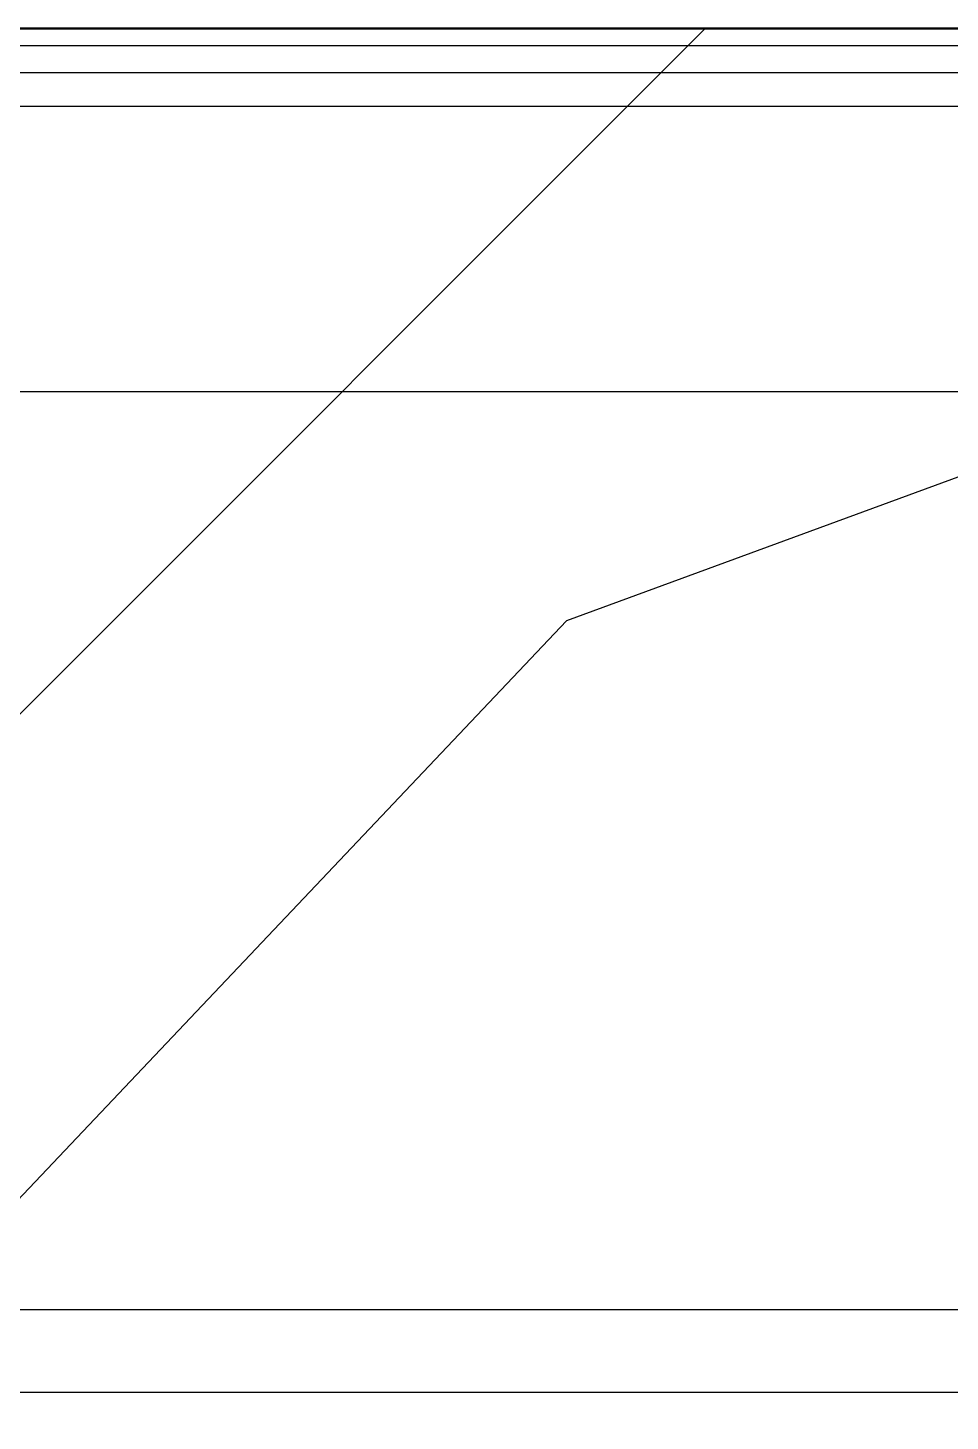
# Model space of a CAD drawing. Header units: metres. Extents: x 0 to 63075, y 0 to 44550.
# Drawn here: x 13636.4 to 13908.1, y 27742.7 to 28153 of the extents above; entities that cross this region are included whole.
import ezdxf

# ---------------------------------------------------------------- set-up
doc = ezdxf.new("R2010")
doc.units = ezdxf.units.M
doc.header["$LTSCALE"] = 75
doc.linetypes.add('CENTER2', pattern=[28.575, 19.05, -3.175, 3.175, -3.175])
doc.linetypes.add('CENTERX2', pattern=[101.6, 63.5, -12.7, 12.7, -12.7])
for name, color, linetype in [('SC1', 7, 'CENTER2'), ('SDM', 7, 'Continuous'), ('SL1', 8, 'Continuous')]:
    doc.layers.add(name, color=color, linetype=linetype)

# ---------------------------------------------------------------- blocks, each defined once
blk = doc.blocks.new('A$Cf5d57027')
at = {"layer": 'SL1'}
h = blk.add_hatch(dxfattribs=at)
h.set_pattern_fill('_USER', color=256, scale=162.5, angle=45, style=0, pattern_type=0)
h.set_pattern_definition([(45, (-40005.98, -19024.6), (-114.90485, 114.90485), [])])
h.paths.add_polyline_path([(4751.08, 5650.15), (5801.73, 5650.15), (5754.6, 5555.89), (5535.6, 5475.5), (5333.23, 5262.04), (5219.57, 5239.87), (5097.6, 5292.54), (4934.04, 5483.82), (4787.12, 5566.98)])
for p, q in [((0, 5650), (12183.08, 5650)), ((6788.85, 5650), (2967.86, 5650)), ((4732.49, 5645), (6233.91, 5645)), ((8187.35, 5636.95), (2887.35, 5636.95)), ((8187.35, 5636.95), (2887.35, 5636.95)), ((6247.97, 5627), (3149.62, 5627)), ((6432.38, 5627), (4895.31, 5627)), ((6233.91, 5543), (4732.49, 5543)), ((5837.35, 5272.65), (5020.68, 5272.65)), ((5837.35, 5272.65), (5020.68, 5272.65)), ((5837.35, 5248.35), (5020.68, 5248.35)), ((5837.35, 5248.35), (5020.68, 5248.35))]:
    blk.add_line(p, q, dxfattribs=at)
blk.add_lwpolyline([(4751.08, 5650.15), (5801.73, 5650.15), (5754.6, 5555.89), (5535.6, 5475.5), (5333.23, 5262.04), (5219.57, 5239.87), (5097.6, 5292.54), (4934.04, 5483.82), (4787.12, 5566.98)], close=True, dxfattribs=at)

msp = doc.modelspace()

# ---------------------------------------------------------------- linework, layer by layer
at = {"layer": 'SC1', "color": 7, "linetype": 'CENTERX2', "lineweight": 9}
msp.add_line((21778.97, 28152.59), (6016.77, 28152.59), dxfattribs=at)

# ---------------------------------------------------------------- block references
at = {"layer": 'SDM'}
msp.add_blockref('A$Cf5d57027', (8259.51, 22502.83), dxfattribs=at)

doc.saveas('drawing.dxf')
